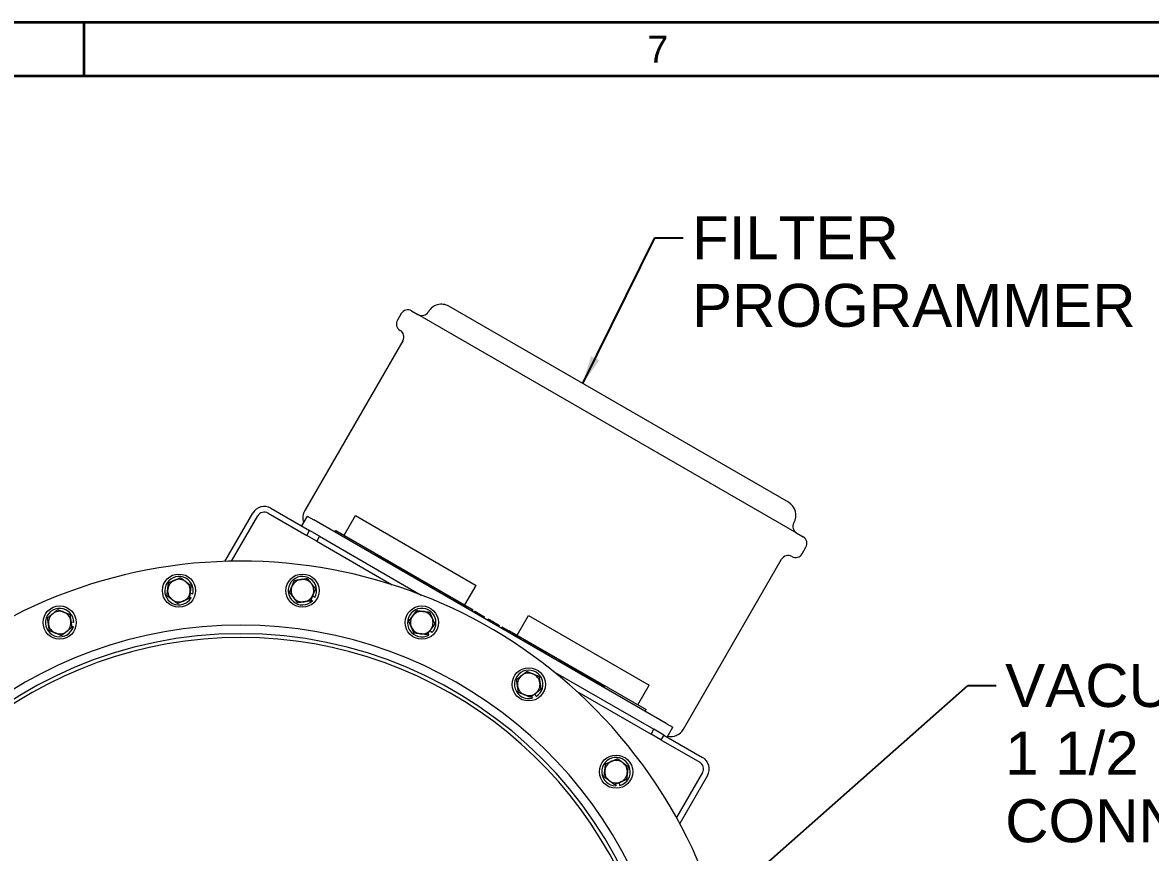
# Model space of a CAD drawing. Header units: inches. Extents: x 12 to 318, y 5 to 204.
# Drawn here: x 47.92 to 85.32, y 176.73 to 204.25 of the extents above; entities that cross this region are included whole.
import ezdxf

# ---------------------------------------------------------------- set-up
doc = ezdxf.new("R2010")
doc.units = ezdxf.units.IN
doc.header["$LTSCALE"] = 9.5
doc.header["$MEASUREMENT"] = 0
doc.layers.get('0').update_dxf_attribs({"lineweight": 25})
for name, color, linetype, lineweight in [('Border', 7, 'Continuous', 35), ('Symbol', 7, 'Continuous', 25), ('Symbol (ANSI)', 7, 'Continuous', 25), ('Visible', 7, 'Continuous', 18)]:
    doc.layers.add(name, color=color, linetype=linetype, lineweight=lineweight)
doc.styles.add('MEMCOR Medium', font='arial.ttf')
doc.styles.add('Standard A-B-C', font='arial.ttf')
doc.styles.add('Standard D-E', font='arial.ttf')
doc.dimstyles.new('Default (ANSI)$7', dxfattribs={"dimscale": 9.5, "dimtxt": 0.15, "dimasz": 0.098425, "dimexe": 0.125, "dimexo": 0.0625, "dimgap": 0.031496, "dimtad": 0, "dimtih": 1, "dimtoh": 1, "dimdec": 4, "dimzin": 3, "dimdsep": 46, "dimlunit": 5, "dimtxsty": 'MEMCOR Medium', "dimcen": 0.09, "dimdle": 0.393701, "dimclrd": 256, "dimclre": 256, "dimclrt": 256, "dimadec": 0, "dimazin": 1, "dimtfac": 0.8, "dimtofl": 0, "dimtmove": 0, "dimatfit": 3, "dimfxl": 1, "dimfrac": 1, "dimtolj": 1, "dimtzin": 4, "dimlwd": -1, "dimlwe": -1, "dimarcsym": 0})
doc.dimstyles.new('in [mm] D-E NeptuneBenson$7', dxfattribs={"dimscale": 9.5, "dimtxt": 0.15, "dimasz": 0.098425, "dimexe": 0.125, "dimexo": 0.063, "dimgap": 0.031496, "dimtad": 0, "dimtih": 1, "dimtoh": 1, "dimdec": 4, "dimzin": 3, "dimdsep": 46, "dimlunit": 5, "dimtxsty": 'Standard D-E', "dimcen": 0.09, "dimdle": 0.393701, "dimclrd": 256, "dimclre": 256, "dimclrt": 256, "dimadec": 1, "dimazin": 1, "dimtfac": 1, "dimtofl": 0, "dimtmove": 0, "dimatfit": 3, "dimfxl": 1, "dimfrac": 1, "dimtolj": 1, "dimtzin": 4, "dimlwd": -1, "dimlwe": -1, "dimarcsym": 0})

# ---------------------------------------------------------------- blocks, each defined once
blk = doc.blocks.new('Borders 22x34_D')
at = {"layer": 'Border'}
for p, q in [((33.5, 21.5), (1.25, 21.5)), ((5.2578, 21.5), (5.2578, 21.3125)), ((33.3125, 21.3125), (1.25, 21.3125))]:
    blk.add_line(p, q, dxfattribs=at)
at = {"layer": 'Border', "insert": (7.2617, 21.4069), "char_height": 0.094, "attachment_point": 5, "style": 'Standard A-B-C'}
blk.add_mtext('\\fArial|b0|i0;{\\H0.0940;7}', dxfattribs=at)

msp = doc.modelspace()

# ---------------------------------------------------------------- linework, layer by layer
at = {"layer": 'Visible'}
for p, q in [((60.47477, 194.600644), (60.34977, 194.384138)), ((60.816276, 194.692151), (61.032783, 194.567151)), ((73.590151, 187.317151), (61.032783, 194.567151)), ((73.315632, 188.34167), (62.057302, 194.84167)), ((60.488575, 194.015324), (60.441276, 194.042632)), ((60.532783, 193.701125), (57.282783, 188.07196)), ((56.155317, 188.145553), (57.43994, 187.403875)), ((54.63132, 186.380913), (55.557681, 187.985417)), ((54.851002, 186.386412), (55.72006, 187.891667)), ((56.061567, 187.983173), (57.34619, 187.241495)), ((57.358972, 187.883635), (57.171472, 187.558875)), ((57.358972, 187.883635), (57.575479, 187.758635)), ((69.266821, 181.008635), (57.575479, 187.758635)), ((58.581037, 187.250244), (58.956037, 187.899763)), ((58.956037, 187.899763), (62.961405, 185.587263)), ((57.34619, 187.241495), (57.43994, 187.403875)), ((57.76903, 187.213875), (57.43994, 187.403875)), ((58.279155, 187.352367), (58.310405, 187.406494)), ((58.310405, 187.406494), (62.857038, 184.781494)), ((57.67528, 187.051495), (57.34619, 187.241495)), ((57.76903, 187.213875), (57.67528, 187.051495)), ((57.67528, 187.051495), (60.174364, 185.608648)), ((57.76903, 187.213875), (61.140278, 185.267484)), ((73.590151, 187.317151), (73.806657, 187.192151)), ((73.773164, 186.634138), (73.898164, 186.850644)), ((59.632319, 186.571117), (59.638569, 186.581943)), ((59.638569, 186.581943), (59.657319, 186.614418)), ((60.685667, 185.9774), (59.638569, 186.581943)), ((59.657319, 186.614418), (59.88577, 186.482522)), ((59.86702, 186.450046), (59.88577, 186.482522)), ((59.88603, 186.439071), (59.90478, 186.471547)), ((59.90478, 186.471547), (59.966945, 186.435656)), ((59.948195, 186.40318), (59.966945, 186.435656)), ((59.966945, 186.435656), (60.053493, 186.385687)), ((60.034743, 186.353211), (60.053493, 186.385687)), ((60.053493, 186.385687), (60.136966, 186.337494)), ((60.118216, 186.305018), (60.136966, 186.337494)), ((60.156337, 186.283009), (60.175087, 186.315485)), ((60.175087, 186.315485), (60.358287, 186.209714)), ((69.840151, 180.82196), (73.090151, 186.451125)), ((73.431657, 186.542632), (73.384358, 186.56994)), ((60.339537, 186.177239), (60.358287, 186.209714)), ((60.383809, 186.151678), (60.402559, 186.184154)), ((60.402559, 186.184154), (60.470655, 186.144839)), ((60.451905, 186.112363), (60.470655, 186.144839)), ((60.470655, 186.144839), (60.516125, 186.118587)), ((60.516125, 186.118587), (60.561596, 186.092334)), ((60.542846, 186.059858), (60.561596, 186.092334)), ((60.561596, 186.092334), (60.629692, 186.053019)), ((60.610942, 186.020543), (60.629692, 186.053019)), ((60.63149, 186.00868), (60.65024, 186.041156)), ((60.65024, 186.041156), (60.704417, 186.009876)), ((60.679417, 185.966575), (60.704417, 186.009876)), ((60.704417, 186.009876), (60.75133, 185.982791)), ((60.72633, 185.93949), (60.75133, 185.982791)), ((60.75133, 185.982791), (60.80287, 185.953034)), ((60.77787, 185.909733), (60.80287, 185.953034)), ((60.80287, 185.953034), (60.85357, 185.923763)), ((60.82857, 185.880462), (60.85357, 185.923763)), ((60.85357, 185.923763), (60.900693, 185.896556)), ((60.875693, 185.853255), (60.900693, 185.896556)), ((60.900693, 185.896556), (60.949715, 185.868253)), ((60.924715, 185.824952), (60.949715, 185.868253)), ((60.949715, 185.868253), (61.116539, 185.771938)), ((60.930965, 185.835777), (60.881943, 185.86408)), ((61.091539, 185.728636), (61.116539, 185.771938)), ((61.157172, 185.705177), (61.097789, 185.739462)), ((61.116539, 185.771938), (61.175922, 185.737653)), ((61.150922, 185.694352), (61.175922, 185.737653)), ((61.175922, 185.737653), (61.286804, 185.673635)), ((61.286804, 185.673635), (61.367447, 185.627076)), ((61.342447, 185.583775), (61.367447, 185.627076)), ((61.367447, 185.627076), (61.438885, 185.585831)), ((61.413885, 185.54253), (61.438885, 185.585831)), ((61.478873, 185.519442), (61.420135, 185.553355)), ((61.438885, 185.585831), (61.469506, 185.568152)), ((61.450756, 185.535676), (61.469506, 185.568152)), ((61.472623, 185.508617), (61.478873, 185.519442)), ((61.488204, 185.499622), (61.513204, 185.542923)), ((61.513204, 185.542923), (61.663531, 185.456131)), ((62.586405, 184.937744), (62.961405, 185.587263)), ((53.458608, 185.193884), (53.512363, 185.171666)), ((53.564159, 185.296985), (53.475406, 185.333668)), ((57.613951, 185.182647), (57.537716, 185.24105)), ((61.663531, 185.456131), (61.813859, 185.36934)), ((61.788859, 185.326039), (61.813859, 185.36934)), ((61.845647, 185.293252), (61.870647, 185.336553)), ((61.856166, 185.287179), (61.881166, 185.33048)), ((61.870647, 185.336553), (61.881164, 185.330481)), ((61.881166, 185.33048), (62.010456, 185.255834)), ((62.010456, 185.255834), (62.131419, 185.185996)), ((62.106419, 185.142695), (62.131419, 185.185996)), ((62.113869, 185.138393), (62.138869, 185.181695)), ((62.131419, 185.185996), (62.138869, 185.181695)), ((62.184683, 185.09751), (62.209683, 185.140811)), ((62.209683, 185.140811), (62.320565, 185.076793)), ((57.485311, 185.110377), (57.531485, 185.075003)), ((62.320565, 185.076793), (62.401207, 185.030234)), ((62.376207, 184.986933), (62.401207, 185.030234)), ((62.401207, 185.030234), (62.472646, 184.988989)), ((62.447646, 184.945688), (62.472646, 184.988989)), ((62.521965, 184.902779), (62.546965, 184.946081)), ((62.546965, 184.946081), (62.697292, 184.859289)), ((62.697292, 184.859289), (62.84762, 184.772498)), ((62.82262, 184.729196), (62.84762, 184.772498)), ((62.825788, 184.727367), (62.857038, 184.781494)), ((62.88905, 184.690843), (62.91405, 184.734144)), ((62.90921, 184.679203), (62.93421, 184.722504)), ((62.91405, 184.734144), (62.934208, 184.722506)), ((62.93421, 184.722504), (63.086291, 184.634701)), ((63.086291, 184.634701), (63.242754, 184.544367)), ((63.217754, 184.501066), (63.242754, 184.544367)), ((63.326258, 184.43842), (63.351258, 184.481722)), ((63.351258, 184.481722), (63.416999, 184.443766)), ((63.391999, 184.400465), (63.416999, 184.443766)), ((63.398135, 184.396922), (63.423135, 184.440224)), ((63.416999, 184.443766), (63.423135, 184.440224)), ((63.423135, 184.440224), (63.463894, 184.416691)), ((63.463894, 184.416691), (63.501586, 184.39493)), ((63.476586, 184.351629), (63.501586, 184.39493)), ((63.501586, 184.39493), (63.548042, 184.368108)), ((64.318395, 183.937779), (64.693395, 184.587298)), ((64.693395, 184.587298), (68.698763, 182.274798)), ((49.622768, 184.359265), (49.527544, 184.371727)), ((49.547497, 184.232358), (49.605172, 184.22481)), ((61.496157, 184.024041), (61.437635, 184.100185)), ((63.523042, 184.324807), (63.548042, 184.368108)), ((63.548042, 184.368108), (63.62737, 184.322309)), ((63.62737, 184.322309), (63.738691, 184.258037)), ((63.713691, 184.214736), (63.738691, 184.258037)), ((63.793269, 184.168792), (63.818269, 184.212093)), ((63.818269, 184.212093), (63.968596, 184.125301)), ((63.968596, 184.125301), (64.118924, 184.03851)), ((64.041512, 184.083203), (64.047762, 184.094029)), ((64.047762, 184.094029), (68.594395, 181.469029)), ((64.093924, 183.995209), (64.118924, 184.03851)), ((61.353195, 183.987528), (61.38864, 183.941409)), ((64.167366, 183.952806), (64.192366, 183.996108)), ((64.192366, 183.996108), (64.303249, 183.932089)), ((64.303249, 183.932089), (64.383891, 183.885531)), ((64.358891, 183.842229), (64.383891, 183.885531)), ((64.383891, 183.885531), (64.45533, 183.844286)), ((64.43033, 183.800985), (64.45533, 183.844286)), ((64.523933, 183.746943), (64.548933, 183.790244)), ((64.548933, 183.790244), (64.620371, 183.748999)), ((64.595371, 183.705698), (64.620371, 183.748999)), ((64.620371, 183.748999), (64.694001, 183.706489)), ((64.694001, 183.706489), (64.740019, 183.67992)), ((64.715019, 183.636619), (64.740019, 183.67992)), ((64.740019, 183.67992), (64.812334, 183.638169)), ((64.787334, 183.594868), (64.812334, 183.638169)), ((64.841931, 183.563346), (64.866931, 183.606647)), ((64.848505, 183.559551), (64.873505, 183.602852)), ((64.866931, 183.606647), (64.873505, 183.602852)), ((64.873505, 183.602852), (64.922592, 183.574512)), ((64.897592, 183.531211), (64.922592, 183.574512)), ((64.922592, 183.574512), (64.994468, 183.533014)), ((64.969468, 183.489713), (64.994468, 183.533014)), ((64.994468, 183.533014), (65.031283, 183.511759)), ((65.006283, 183.468458), (65.031283, 183.511759)), ((65.051238, 183.442503), (65.076238, 183.485804)), ((65.076238, 183.485804), (65.209473, 183.408881)), ((65.209473, 183.408881), (65.286171, 183.3646)), ((65.261171, 183.321298), (65.286171, 183.3646)), ((65.286171, 183.3646), (65.357609, 183.323355)), ((65.332609, 183.280053), (65.357609, 183.323355)), ((65.369677, 183.258652), (65.375927, 183.269478)), ((65.375927, 183.269478), (65.394677, 183.301953)), ((65.413178, 183.24797), (65.375927, 183.269478)), ((65.394677, 183.301953), (65.431928, 183.280446)), ((65.406928, 183.237145), (65.431928, 183.280446)), ((65.431928, 183.280446), (65.582255, 183.193655)), ((65.582255, 183.193655), (65.732583, 183.106863)), ((65.707583, 183.063562), (65.732583, 183.106863)), ((65.796917, 183.026418), (65.713833, 183.074387)), ((65.732583, 183.106863), (65.787776, 183.074998)), ((65.769026, 183.042522), (65.787776, 183.074998)), ((65.787776, 183.074998), (65.815667, 183.058894)), ((65.790667, 183.015593), (65.815667, 183.058894)), ((65.815667, 183.058894), (65.886229, 183.018156)), ((65.861229, 182.974854), (65.886229, 183.018156)), ((65.886229, 183.018156), (66.090026, 182.900494)), ((66.065026, 182.857192), (66.090026, 182.900494)), ((66.090026, 182.900494), (66.160149, 182.860008)), ((65.506038, 182.746911), (68.854155, 180.813875)), ((66.135149, 182.816707), (66.160149, 182.860008)), ((67.216231, 182.206978), (66.141399, 182.827532)), ((66.160149, 182.860008), (66.198786, 182.837701)), ((66.180036, 182.805225), (66.198786, 182.837701)), ((66.198786, 182.837701), (66.244257, 182.811448)), ((66.244257, 182.811448), (66.289727, 182.785196)), ((66.270977, 182.75272), (66.289727, 182.785196)), ((66.289727, 182.785196), (66.357823, 182.745881)), ((66.339073, 182.713405), (66.357823, 182.745881)), ((66.356546, 182.703317), (66.375296, 182.735793)), ((66.375296, 182.735793), (66.487984, 182.670732)), ((66.469234, 182.638256), (66.487984, 182.670732)), ((66.487984, 182.670732), (66.55608, 182.631417)), ((66.53733, 182.598941), (66.55608, 182.631417)), ((66.561392, 182.585049), (66.580142, 182.617525)), ((66.580142, 182.617525), (66.761585, 182.512768)), ((66.742835, 182.480293), (66.761585, 182.512768)), ((66.786887, 182.454859), (66.805637, 182.487335)), ((66.805637, 182.487335), (66.867802, 182.451444)), ((66.849052, 182.418968), (66.867802, 182.451444)), ((66.867802, 182.451444), (66.95435, 182.401476)), ((66.9356, 182.369), (66.95435, 182.401476)), ((66.95435, 182.401476), (67.037823, 182.353283)), ((67.019073, 182.320807), (67.037823, 182.353283)), ((67.05324, 182.30108), (67.07199, 182.333556)), ((67.07199, 182.333556), (67.217847, 182.249346)), ((67.199097, 182.21687), (67.217847, 182.249346)), ((67.209981, 182.196152), (67.216231, 182.206978)), ((68.323763, 181.625279), (68.698763, 182.274798)), ((64.79867, 181.901857), (64.82097, 181.848135)), ((64.94621, 181.900124), (64.90939, 181.988821)), ((66.284452, 182.080987), (68.760405, 180.651495)), ((68.563145, 181.414902), (68.594395, 181.469029)), ((69.266821, 181.008635), (69.483328, 180.883635)), ((68.760405, 180.651495), (68.854155, 180.813875)), ((69.089495, 180.461495), (68.760405, 180.651495)), ((69.079321, 180.683875), (68.854155, 180.813875)), ((69.183245, 180.623875), (69.079321, 180.683875)), ((69.295828, 180.558875), (69.483328, 180.883635)), ((69.183245, 180.623875), (69.089495, 180.461495)), ((69.089495, 180.461495), (70.374118, 179.719818)), ((69.183245, 180.623875), (70.467868, 179.882198)), ((70.465624, 179.378311), (69.604589, 177.886956)), ((70.628004, 179.284561), (69.709911, 177.694378)), ((67.586931, 178.995499), (67.594568, 178.937836)), ((67.728995, 178.955639), (67.716387, 179.050843))]:
    msp.add_line(p, q, dxfattribs=at)
for centre in [(53.107181, 185.412496), (57.20244, 185.412496), (49.151464, 184.352565), (61.158157, 184.352565), (64.704755, 182.304935), (67.600541, 179.409149)]:
    msp.add_circle(centre, 0.551181, dxfattribs=at)
for centre, radius, start, end in [((61.807302, 194.408657), 0.5, 60, 150), ((60.691276, 194.475644), 0.25, 60, 150), ((61.157783, 194.783657), 0.25, 240, 330), ((60.566276, 194.259138), 0.25, 150, 240), ((60.316276, 193.826125), 0.25, 330, 60), ((55.936567, 187.766667), 0.4375, 60, 150), ((73.065632, 187.908657), 0.5, 330, 60), ((55.936567, 187.766667), 0.25, 60, 150), ((57.715795, 187.82196), 0.5, 150, 197.1789971), ((73.715151, 187.533657), 0.25, 150, 240), ((73.681657, 186.975644), 0.25, 330, 60), ((73.556657, 186.759138), 0.25, 240, 330), ((55.154811, 169.859205), 16.53, 308.2511734, 121.443992), ((73.306657, 186.326125), 0.25, 60, 150), ((53.107181, 185.412496), 0.471351, 345.8144894, 329.2738604), ((57.20244, 185.412496), 0.471351, 330.8144894, 314.2738604), ((53.107181, 185.412496), 0.375, 113.1474633, 173.1474633), ((53.107181, 185.412496), 0.375, 53.1474633, 113.1474633), ((53.107181, 185.412496), 0.375, 353.1474633, 53.1474633), ((57.20244, 185.412496), 0.375, 158.1474633, 218.1474633), ((57.20244, 185.412496), 0.375, 98.1474633, 158.1474633), ((57.20244, 185.412496), 0.375, 38.1474633, 98.1474633), ((57.20244, 185.412496), 0.375, 338.1474633, 38.1474633), ((53.107181, 185.412496), 0.375, 173.1474633, 233.1474633), ((53.107181, 185.412496), 0.375, 293.1474633, 353.1474633), ((57.20244, 185.412496), 0.375, 218.1474633, 278.1474633), ((57.20244, 185.412496), 0.375, 278.1474633, 338.1474633), ((49.151464, 184.352565), 0.471351, 0.8144894, 344.2738604), ((53.107181, 185.412496), 0.375, 233.1474633, 293.1474633), ((61.158157, 184.352565), 0.471351, 315.8144894, 299.2738604), ((49.151464, 184.352565), 0.375, 128.1474633, 188.1474633), ((49.151464, 184.352565), 0.375, 68.1474633, 128.1474633), ((49.151464, 184.352565), 0.375, 8.1474633, 68.1474633), ((49.151464, 184.352565), 0.375, 308.1474633, 8.1474633), ((61.158157, 184.352565), 0.375, 143.1474633, 203.1474633), ((61.158157, 184.352565), 0.375, 83.1474633, 143.1474633), ((61.158157, 184.352565), 0.375, 23.1474633, 83.1474633), ((61.158157, 184.352565), 0.375, 323.1474633, 23.1474633), ((55.154811, 169.859205), 14.41, 292.4377468, 247.5622532), ((49.151464, 184.352565), 0.375, 188.1474633, 248.1474633), ((49.151464, 184.352565), 0.375, 248.1474633, 308.1474633), ((61.158157, 184.352565), 0.375, 203.1474633, 263.1474633), ((61.158157, 184.352565), 0.375, 263.1474633, 323.1474633), ((55.154811, 169.859205), 14.125, 0, 180), ((55.154811, 169.859205), 14, 293.1323964, 246.8676036), ((64.704755, 182.304935), 0.471351, 300.8144894, 284.2738604), ((64.704755, 182.304935), 0.375, 128.1474633, 188.1474633), ((64.704755, 182.304935), 0.375, 68.1474633, 128.1474633), ((64.704755, 182.304935), 0.375, 8.1474633, 68.1474633), ((64.704755, 182.304935), 0.375, 188.1474633, 248.1474633), ((64.704755, 182.304935), 0.375, 308.1474633, 8.1474633), ((55.154811, 169.859205), 16.53, 132.1687217, 251.8850939), ((64.704755, 182.304935), 0.375, 248.1474633, 308.1474633), ((69.407138, 181.07196), 0.5, 258.6804504, 330), ((67.600541, 179.409149), 0.471351, 285.8144894, 269.2738604), ((67.600541, 179.409149), 0.375, 113.1474633, 173.1474633), ((67.600541, 179.409149), 0.375, 53.1474633, 113.1474633), ((67.600541, 179.409149), 0.375, 353.1474633, 53.1474633), ((70.249118, 179.503311), 0.25, 330, 60), ((70.249118, 179.503311), 0.4375, 330, 60), ((67.600541, 179.409149), 0.375, 173.1474633, 233.1474633), ((67.600541, 179.409149), 0.375, 293.1474633, 353.1474633), ((67.600541, 179.409149), 0.375, 233.1474633, 293.1474633)]:
    msp.add_arc(centre, radius, start, end, dxfattribs=at)
for points in [[(52.73486, 185.457239), (52.746849, 185.557002), (52.760692, 185.672198)], [(52.760692, 185.672198), (52.867377, 185.717808), (52.959769, 185.757307)], [(52.959769, 185.757307), (53.052161, 185.796806), (53.158846, 185.842415)], [(53.158846, 185.842415), (53.251687, 185.772828), (53.33209, 185.712564)], [(53.33209, 185.712564), (53.412493, 185.6523), (53.505334, 185.582713)], [(53.505334, 185.582713), (53.491491, 185.467516), (53.479502, 185.367753)], [(56.773798, 185.351129), (56.816985, 185.458817), (56.854386, 185.552078)], [(56.854386, 185.552078), (56.891787, 185.645339), (56.934974, 185.753027)], [(56.934974, 185.753027), (57.049828, 185.76947), (57.149295, 185.783711)], [(57.149295, 185.783711), (57.248761, 185.797951), (57.363616, 185.814394)], [(57.363616, 185.814394), (57.435283, 185.723149), (57.497349, 185.644129)], [(57.497349, 185.644129), (57.559415, 185.565108), (57.631082, 185.473863)], [(52.709027, 185.242279), (52.722871, 185.357476), (52.73486, 185.457239)], [(52.882272, 185.112428), (52.801869, 185.172692), (52.709027, 185.242279)], [(53.45367, 185.152793), (53.346985, 185.107184), (53.254593, 185.067685)], [(53.479502, 185.367753), (53.467513, 185.26799), (53.45367, 185.152793)], [(56.907531, 185.180863), (56.845465, 185.259884), (56.773798, 185.351129)], [(57.041265, 185.010597), (56.969597, 185.101842), (56.907531, 185.180863)], [(57.550495, 185.272914), (57.513094, 185.179653), (57.469907, 185.071964)], [(57.631082, 185.473863), (57.587895, 185.366175), (57.550495, 185.272914)], [(48.919831, 184.647474), (48.998852, 184.709539), (49.090097, 184.781207)], [(49.090097, 184.781207), (49.197785, 184.73802), (49.291046, 184.700619)], [(53.055516, 184.982576), (52.962675, 185.052163), (52.882272, 185.112428)], [(53.254593, 185.067685), (53.162201, 185.028186), (53.055516, 184.982576)], [(57.255586, 185.041281), (57.156119, 185.027041), (57.041265, 185.010597)], [(57.469907, 185.071964), (57.355052, 185.055521), (57.255586, 185.041281)], [(60.858089, 184.577474), (60.918353, 184.657877), (60.98794, 184.750718)], [(60.98794, 184.750718), (61.103137, 184.736875), (61.2029, 184.724886)], [(48.749566, 184.51374), (48.840811, 184.585408), (48.919831, 184.647474)], [(48.780249, 184.299419), (48.766009, 184.398886), (48.749566, 184.51374)], [(49.291046, 184.700619), (49.384307, 184.663218), (49.491996, 184.620031)], [(49.491996, 184.620031), (49.508439, 184.505177), (49.522679, 184.40571)], [(49.522679, 184.40571), (49.536919, 184.306243), (49.553363, 184.191389)], [(60.728237, 184.404229), (60.797825, 184.497071), (60.858089, 184.577474)], [(60.813346, 184.205153), (60.773847, 184.297544), (60.728237, 184.404229)], [(61.2029, 184.724886), (61.302663, 184.712897), (61.41786, 184.699054)], [(61.41786, 184.699054), (61.463469, 184.592369), (61.502968, 184.499977)], [(61.502968, 184.499977), (61.542467, 184.407585), (61.588076, 184.3009)], [(48.810933, 184.085098), (48.794489, 184.199952), (48.780249, 184.299419)], [(49.011882, 184.00451), (48.918621, 184.041911), (48.810933, 184.085098)], [(49.212831, 183.923923), (49.105143, 183.967109), (49.011882, 184.00451)], [(49.383097, 184.057656), (49.304076, 183.99559), (49.212831, 183.923923)], [(49.553363, 184.191389), (49.462118, 184.119722), (49.383097, 184.057656)], [(60.898454, 184.006076), (60.852845, 184.112761), (60.813346, 184.205153)], [(61.113414, 183.980243), (61.013651, 183.992232), (60.898454, 184.006076)], [(61.458225, 184.127656), (61.397961, 184.047253), (61.328374, 183.954411)], [(61.588076, 184.3009), (61.518489, 184.208059), (61.458225, 184.127656)], [(61.328374, 183.954411), (61.213177, 183.968255), (61.113414, 183.980243)], [(64.302857, 182.466111), (64.394102, 182.537778), (64.473123, 182.599844)], [(64.473123, 182.599844), (64.552143, 182.66191), (64.643388, 182.733577)], [(64.643388, 182.733577), (64.751077, 182.69039), (64.844338, 182.652989)], [(64.844338, 182.652989), (64.937598, 182.615588), (65.045287, 182.572402)], [(65.045287, 182.572402), (65.06173, 182.457547), (65.07597, 182.358081)], [(64.33354, 182.25179), (64.3193, 182.351256), (64.302857, 182.466111)], [(64.364224, 182.037468), (64.347781, 182.152323), (64.33354, 182.25179)], [(65.106654, 182.143759), (65.015409, 182.072092), (64.936388, 182.010026)], [(65.07597, 182.358081), (65.090211, 182.258614), (65.106654, 182.143759)], [(64.565173, 181.956881), (64.471912, 181.994282), (64.364224, 182.037468)], [(64.766123, 181.876293), (64.658434, 181.91948), (64.565173, 181.956881)], [(64.936388, 182.010026), (64.857368, 181.94796), (64.766123, 181.876293)], [(67.22822, 179.453892), (67.240209, 179.553655), (67.254052, 179.668852)], [(67.254052, 179.668852), (67.360737, 179.714462), (67.453129, 179.75396)], [(67.453129, 179.75396), (67.545521, 179.793459), (67.652206, 179.839069)], [(67.652206, 179.839069), (67.745047, 179.769482), (67.82545, 179.709218)], [(67.82545, 179.709218), (67.905853, 179.648953), (67.998695, 179.579366)], [(67.998695, 179.579366), (67.984851, 179.46417), (67.972862, 179.364407)], [(67.202388, 179.238933), (67.216231, 179.354129), (67.22822, 179.453892)], [(67.375632, 179.109081), (67.295229, 179.169345), (67.202388, 179.238933)], [(67.94703, 179.149447), (67.840345, 179.103837), (67.747953, 179.064338)], [(67.972862, 179.364407), (67.960873, 179.264643), (67.94703, 179.149447)], [(67.548876, 178.97923), (67.456035, 179.048817), (67.375632, 179.109081)], [(67.747953, 179.064338), (67.655561, 179.024839), (67.548876, 178.97923)]]:
    msp.add_rational_spline(points, [1, 1.0379548493, 1], degree=2, dxfattribs=at)

# ---------------------------------------------------------------- block references
at = {"xscale": 9.5, "yscale": 9.5, "zscale": 9.5}
msp.add_blockref('Borders 22x34_D', (0, 0), dxfattribs=at)

# ---------------------------------------------------------------- texts
at = {"layer": 'Symbol', "insert": (70.1194, 197.827586), "char_height": 1.42500005, "width": 14.7137778, "attachment_point": 1, "line_spacing_factor": 0.944221, "style": 'Standard D-E'}
msp.add_mtext('\\fArial|b0|i0;FILTER\\P\\fArial|b0|i0;PROGRAMMER', dxfattribs=at)
at = {"layer": 'Symbol (ANSI)', "insert": (80.50122, 182.979832), "char_height": 1.42500005, "width": 19.9141585, "attachment_point": 1, "line_spacing_factor": 0.944221, "style": 'MEMCOR Medium'}
msp.add_mtext('\\fArial|b0|i0;VACUUM TRANSFER\\P\\fArial|b0|i0;1 1/2 in [DN40]\\P\\fArial|b0|i0;CONNECTION', dxfattribs=at)

# ---------------------------------------------------------------- leaders
at = {"layer": 'Symbol', "annotation_type": 0, "has_hookline": 1, "hookline_direction": 0, "text_width": 14.530918}
msp.add_leader([(66.493442, 192.280463), (68.885148, 197.115086), (69.820187, 197.115086)], dimstyle='in [mm] D-E NeptuneBenson$7', override={"dimtad": 0}, dxfattribs=at)
at = {"layer": 'Symbol (ANSI)', "annotation_type": 0, "has_hookline": 1, "hookline_direction": 0, "text_width": 19.874182}
msp.add_leader([(64.154811, 168.924205), (79.266968, 182.267332), (80.202007, 182.267332)], dimstyle='Default (ANSI)$7', override={"dimtad": 0}, dxfattribs=at)

doc.saveas('drawing.dxf')
